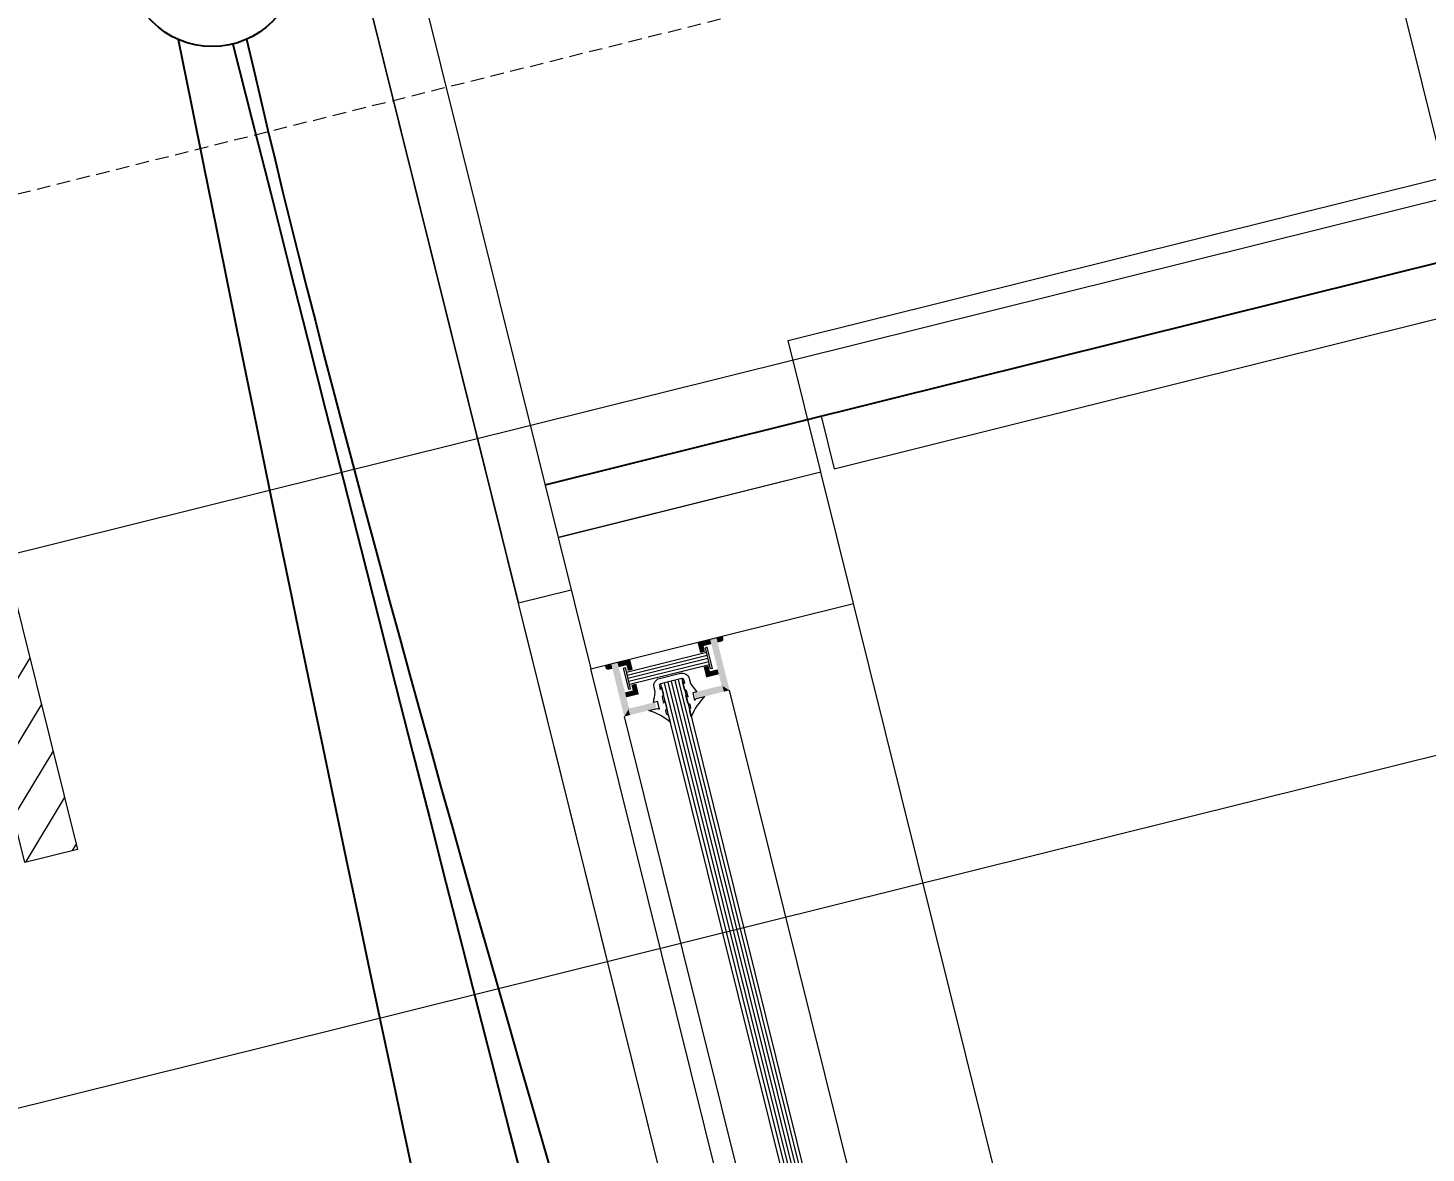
# Model space of a CAD drawing. Header units: inches. Extents: x 122939 to 389145, y 29603 to 574065.
# Drawn here: x 342715 to 343231, y 509278 to 509693 of the extents above; entities that cross this region are included whole.
import ezdxf

# ---------------------------------------------------------------- set-up
doc = ezdxf.new("R2010")
doc.units = ezdxf.units.IN
doc.header["$MEASUREMENT"] = 0
doc.linetypes.add('DASHED', pattern=[0.75, 0.5, -0.25])
doc.linetypes.add('HIDDEN', pattern=[0.375, 0.25, -0.125])
for name, color, linetype in [('8', 8, 'Continuous'), ('A-Hidden', 8, 'HIDDEN'), ('A-TEXT', 7, 'Continuous'), ('A-WALL', 7, 'Continuous'), ('gypsum', 31, 'Continuous')]:
    doc.layers.add(name, color=color, linetype=linetype)
for name, color, linetype, lineweight in [('A-FLOR-SLAB', 7, 'Continuous', 40), ('A-GLAZ', 134, 'Continuous', 18), ('A-RNDR-ALUM', 1, 'Continuous', 9), ('A-RNDR-CONC', 2, 'Continuous', 18), ('A-RNDR-PLST', 1, 'Continuous', 9), ('A-RNDR-PT36', 253, 'Continuous', 20), ('A-WALL-STON', 4, 'Continuous', 18), ('GRC', 41, 'Continuous', 0), ('GRC Hatch', 253, 'Continuous', 0), ('ID-NOTES', 3, 'Continuous', 0)]:
    doc.layers.add(name, color=color, linetype=linetype, lineweight=lineweight)
doc.styles.add('romans', font='romans.shx')
doc.styles.add('ZZ-Dim All', font='romans.shx', dxfattribs={"width": 0.8})
doc.dimstyles.new('DIM 0200', dxfattribs={"dimscale": 200, "dimtxt": 1, "dimasz": 0.8, "dimexe": 0.5, "dimexo": 1, "dimgap": 0.4, "dimtad": 1, "dimdec": 0, "dimrnd": 10, "dimdsep": 46, "dimtxsty": 'ZZ-Dim All', "dimblk1": 'ARCHTICK', "dimblk2": 'ARCHTICK', "dimsah": 1, "dimcen": 1, "dimdle": 0.5, "dimclrd": 256, "dimclre": 256, "dimclrt": 256, "dimadec": 0, "dimazin": 2, "dimtfac": 1, "dimtdec": 0, "dimtix": 1, "dimtmove": 2, "dimatfit": 2, "dimfxl": 1, "dimfxlon": 1, "dimtolj": 1, "dimtzin": 0, "dimlwd": -1, "dimlwe": -1, "dimarcsym": 0})

# ---------------------------------------------------------------- blocks, each defined once
blk = doc.blocks.new('CEIL001')
at = {"layer": 'GRC Hatch'}
h = blk.add_hatch(dxfattribs=at)
h.set_pattern_fill('ANSI31', color=256, scale=100, angle=-13.9714232829857)
h.set_pattern_definition([(44.99999999999999, (-93499.42607684713, -30431.66796127113), (-8.838834764831843, 8.838834764831848), [])])
h.paths.add_polyline_path([(6320.082758639997, -570.0000122805359), (6320.082758643548, -170.0000122804195), (6540.08275863959, -170.0000122804195), (6540.082758639765, -190.0000122805359), (6340.08275864023, -190.0000122803031), (6340.082758640288, -570.0000122805359)])
at = {"layer": 'GRC', "elevation": 9.71364715927915e-07}
blk.add_lwpolyline([(6320.082758639997, -570.0000122805359), (6320.082758643548, -170.0000122804195), (6540.08275863959, -170.0000122804195), (6540.082758639765, -190.0000122805359), (6340.08275864023, -190.0000122803031), (6340.082758640288, -570.0000122805359)], close=True, dxfattribs=at)
blk = doc.blocks.new('sec ciur')
at = {"layer": '8'}
blk.add_circle((1.736585967533756, -108.8015525048831, 2.288954332357982e-05), 31.24782316433267, dxfattribs=at)
for points, knots in [([(-17.32255293591879, -133.5639368155971, 2.289047289487974e-05), (-64.37344650056912, -1164.425118909392, 2.292919875267977e-05), (60.39826410682872, -2221.31414069637, 2.298466098702334e-05), (-111.1499501655344, -2339.864786876191, 2.162671394550543e-05), (-75.03343130991561, -3203.2750986584, 2.240870311014218e-05)], [364.3751048704897, 364.3751048704897, 364.3751048704897, 364.3751048704897, 944.5259550131184, 3110.31382546021, 3110.31382546021, 3110.31382546021, 3110.31382546021]), ([(1.856086771411356, -140.0491471653222, 2.289052731637982e-05), (6.664027114689816, -1367.070446489495, 2.292920972047979e-05), (75.86920769797871, -2377.409514449537, 2.298473959385814e-05), (-34.09848121058894, -2247.301838280284, 2.161623412048549e-05), (-25.96492531115655, -3203.275098657061, 2.242029025453958e-05)], [364.6469562146419, 364.6469562146419, 364.6469562146419, 364.6469562146419, 944.5259550131184, 3120.888390920752, 3120.888390920752, 3120.888390920752, 3120.888390920752]), ([(7.172824973065872, -139.5728663862101, 2.289354979097963e-05), (2.595465994207188, -374.6237327778363, 2.292978550067978e-05), (84.28556850546738, -1831.419381409534, 2.296746677779701e-05), (59.37311759655131, -2767.518135040824, 2.211191353417366e-05), (43.38258401822532, -3203.275098655373, 2.212677466498073e-05)], [380.0385463844473, 380.0385463844473, 380.0385463844473, 380.0385463844473, 944.5259550131184, 2562.967604305761, 2562.967604305761, 2562.967604305761, 2562.967604305761])]:
    blk.add_open_spline(points, degree=3, knots=knots, dxfattribs=at)
blk = doc.blocks.new('_ARCHTICK')
at = {"color": 0, "linetype": 'ByBlock', "const_width": 0.15}
blk.add_lwpolyline([(-0.5, -0.5), (0.5, 0.5)], dxfattribs=at)
blk = doc.blocks.new('GLAZ-2')
at = {"layer": 'A-GLAZ'}
for p, q in [((-26.27995439694496, 2838.465835913783, 0.003409208164080689), (-26.27995596569963, 2458.534198798123, 0.003409208164080689)), ((-24.9452864274499, 2838.465835904353, 0.003409208164080689), (-24.94528799620457, 2458.534198807727, 0.003409208164080689)), ((-23.61061846493976, 2838.465835894749, 0.003409208164080689), (-23.61062003386905, 2458.534198817215, 0.003409208164080689)), ((-22.27595049492083, 2838.465835885087, 0.003409208164080689), (-22.27595206373371, 2458.534198826936, 0.003409208164080689)), ((-20.94128252536757, 2838.465835875715, 0.003409208164080689), (-20.94128409423865, 2458.534198836482, 0.003409208164080689)), ((-19.60661456291564, 2838.465835866169, 0.003409208164080689), (-19.6066161316121, 2458.534198846086, 0.003409208164080689)), ((-18.27194659272209, 2838.465835856507, 0.003409208164080689), (-18.27194811101072, 2458.534198855574, 0.003409208164080689))]:
    blk.add_line(p, q, dxfattribs=at)
at = {"layer": 'A-RNDR-ALUM'}
for p, q in [((-49.98927482002182, 2450.000019664294), (-49.98927179473685, 2850.000015036145, 0.003409208164084662)), ((49.98927492112853, 2450.000019664352), (49.98927813547198, 2850.022322115663, 0.003409332674405691)), ((-38.16279002511874, 2847.37894141319, 0.003409457184726719), (-37.49545604368905, 2847.378941408359, 0.003409457184726719)), ((-38.16279008227866, 2839.370933579863, 0.003409457184726719), (-38.16279002511874, 2847.37894141319, 0.003409457184726719)), ((-38.16279002506053, 2847.378941411967, 0.003409457184726719), (-37.49545604368905, 2847.378941407136, 0.003409457184726719)), ((-38.16279008233687, 2839.370933578699, 0.003409457184726719), (-38.16279002506053, 2847.378941411967, 0.003409457184726719)), ((-37.49545610096538, 2839.37093357509, 0.003409457184726719), (-37.49545604368905, 2847.378941408359, 0.003409457184726719)), ((-37.49545610096538, 2839.370933573984, 0.003409457184726719), (-37.49545604368905, 2847.378941407136, 0.003409457184726719)), ((-37.49545605567982, 2845.710606468667, 0.003409457184726719), (-7.056443175533786, 2845.710606251145, 0.003409457184726719)), ((-37.49545605573803, 2845.710606469598, 0.003409457184726719), (-7.056443175708409, 2845.710606251669, 0.003409457184726719)), ((-37.49545606400352, 2844.542771966138, 0.003409457184726719), (-7.05644318391569, 2844.542771747801, 0.003409457184726719)), ((-37.49545606394531, 2844.542771965149, 0.003409457184726719), (-7.056443184032105, 2844.542771747685, 0.003409457184726719)), ((-36.0170524045825, 2847.378941397823, 0.003409457184726719), (-35.34971841593506, 2847.378941393108, 0.003409457184726719)), ((-36.01705240475712, 2847.378941396601, 0.003409457184726719), (-35.34971841599327, 2847.378941391944, 0.003409457184726719)), ((-6.389109174837358, 2847.378941186005, 0.003409457184726719), (-7.056443163601216, 2847.37894119072, 0.003409457184726719)), ((-7.056443220819347, 2839.370933357568, 0.003409457184726719), (-7.056443163601216, 2847.37894119072, 0.003409457184726719)), ((-6.389109174953774, 2847.378941184666, 0.003409457184726719), (-7.056443163659424, 2847.37894118944, 0.003409457184726719)), ((-7.056443220935762, 2839.370933356113, 0.003409457184726719), (-7.056443163659424, 2847.37894118944, 0.003409457184726719)), ((-6.389109232113697, 2839.370933352562, 0.003409457184726719), (-6.389109174837358, 2847.378941186005, 0.003409457184726719)), ((-6.389109232055489, 2839.370933351398, 0.003409457184726719), (-6.389109174953774, 2847.378941184666, 0.003409457184726719)), ((-38.16279008227866, 2839.370933579863, 0.003409457184726719), (-37.49545610096538, 2839.37093357509, 0.003409457184726719)), ((-38.16279008233687, 2839.370933578699, 0.003409457184726719), (-37.49545610096538, 2839.370933573984, 0.003409457184726719)), ((-37.49545607244363, 2843.37493752077, 0.003409457184726719), (-7.056443192297593, 2843.374937302899, 0.003409457184726719)), ((-37.49545607226901, 2843.374937519664, 0.003409457184726719), (-7.056443192181177, 2843.374937301152, 0.003409457184726719)), ((-37.49545608070912, 2842.207103017252, 0.003409457184726719), (-7.056443200679496, 2842.207102798973, 0.003409457184726719)), ((-37.49545608076733, 2842.207103016088, 0.003409457184726719), (-7.056443200621288, 2842.207102797925, 0.003409457184726719)), ((-37.49545608897461, 2841.039268571825, 0.003409457184726719), (-7.056443208944984, 2841.039268354478, 0.003409457184726719)), ((-37.49545608897461, 2841.039268570545, 0.003409457184726719), (-7.056443209061399, 2841.039268353255, 0.003409457184726719)), ((-36.01705246185884, 2839.370933564554, 0.003409457184726719), (-35.34971847315319, 2839.37093355984, 0.003409457184726719)), ((-36.01705246203346, 2839.370933563332, 0.003409457184726719), (-35.34971847332781, 2839.370933558559, 0.003409457184726719)), ((-6.389109232113697, 2839.370933352562, 0.003409457184726719), (-7.056443220819347, 2839.370933357568, 0.003409457184726719)), ((-6.389109232055489, 2839.370933351398, 0.003409457184726719), (-7.056443220935762, 2839.370933356113, 0.003409457184726719))]:
    blk.add_line(p, q, dxfattribs=at)
blk.add_lwpolyline([(-49.98927482025465, 2850.000015037076), (49.98927492101211, 2850.000015037251), (49.9892748692655, 2899.999999996333), (-49.98927487194305, 2899.999999996275)], close=True, dxfattribs=at)
at = {"layer": 'A-RNDR-ALUM', "const_width": 0.9275942368101441, "elevation": 0.003409457184726719}
for points in [[(-43.69363500073086, 2848.617584706109, -0.4142135623730951), (-44.16410545568215, 2849.088055167929)], [(-43.69363500049803, 2848.617584704945, -0.4142135623730951), (-44.16410545556573, 2849.088055166707)], [(-0.7173264753073454, 2848.600784982496, 0.4142135623730949), (-0.2468560139532201, 2849.071255437681)], [(-0.7173264753073454, 2848.60078498139, 0.4142135623730949), (-0.2468560138368048, 2849.071255436458)]]:
    blk.add_lwpolyline(points, format="xyb", dxfattribs=at)
at = {"layer": 'A-RNDR-ALUM', "elevation": 2.490206460308009e-07}
blk.add_lwpolyline([(-14.00100916728843, 2832.390093644266), (-15.602610726899, 2832.390093655849), (-15.60261074767914, 2829.469848537818, -0.0155525880924592), (-14.7753579117707, 2829.987691309769), (-11.59860684425803, 2829.987691287126, 0.1043043731108854), (-18.27194672072073, 2823.879049506621), (-18.27194670238532, 2826.459066748153, -0.0160355215991069), (-17.6046127139125, 2827.212203640898), (-17.60461270512315, 2828.458716511959), (-18.27194668329321, 2829.126050500141), (-18.27194666303694, 2831.957308809622), (-17.60461268475046, 2831.289974821208), (-17.60461266775383, 2833.663921582105), (-18.27194664604031, 2834.331255569705), (-18.27194662572583, 2837.162513879593), (-17.60461264773039, 2836.495179891237), (-17.60461261693854, 2837.798501859943, 0.4142135623730942), (-18.27194659505039, 2838.465835847775), (-26.27995439514052, 2838.465835905168, 0.4142135623730959), (-26.94728838303126, 2837.798501926824), (-26.94728841364849, 2836.495179958234), (-26.27995442593237, 2837.16251393687), (-26.27995444601402, 2834.331255626981), (-26.94728843413759, 2833.663921648869), (-26.94728845107602, 2831.289974888263), (-26.27995446306886, 2831.957308867073), (-26.27995448338334, 2829.126050557476), (-26.94728847115766, 2828.458716578665), (-26.94728848023806, 2827.212203707546, -0.0160355215991069), (-26.27995450230082, 2826.459066805255), (-26.27995452098548, 2823.879049563955, 0.1043043731108854), (-32.95329431019491, 2829.987691439979), (-29.77654324326431, 2829.987691417104, -0.0155525880924592), (-28.94929041410796, 2829.469848633278), (-28.94929039332783, 2832.390093751193), (-30.5508919529384, 2832.39009376266, 0.0216463737862068), (-28.94929036812391, 2835.918718338478), (-28.94929033319931, 2837.798501941259, -0.4142135623730379), (-26.27995438076323, 2840.467837855336), (-18.27194658073131, 2840.467837798118, -0.4142135623730357), (-15.60261066677049, 2837.798501845624), (-15.60261070163688, 2835.918718243076, 0.021646373786206)], format="xyb", close=True, dxfattribs=at)
at = {"layer": 'A-RNDR-ALUM'}
for points in [[(-44.62790256366134, 2850.022322763689, 0.003409457184726719), (-44.62790257041343, 2849.088055172353, 0.003409457184726719), (-42.22550022701034, 2850.022322746401, 0.003409457184726719), (-43.69363499374595, 2849.088055165776, 0.003409457184726719)], [(-44.62790256371954, 2850.022322762292, 0.003409457184726719), (-44.62790257035522, 2849.088055171072, 0.003409457184726719), (-42.22550022701034, 2850.022322745237, 0.003409457184726719), (-43.69363499374595, 2849.088055164495, 0.003409457184726719)], [(-42.22550022701034, 2850.022322746401, 0.003409457184726719), (-43.69363499374595, 2849.088055165776, 0.003409457184726719), (-42.22550024057273, 2848.153787564021, 0.003409457184726719), (-43.69363500049803, 2848.15378757444, 0.003409457184726719)], [(-42.22550022701034, 2850.022322745237, 0.003409457184726719), (-43.69363499374595, 2849.088055164495, 0.003409457184726719), (-42.22550024039811, 2848.153787562624, 0.003409457184726719), (-43.69363500043983, 2848.15378757345, 0.003409457184726719)], [(-36.88682837545639, 2848.153787525895, 0.003409457184726719), (-35.01829320867546, 2850.022322694946, 0.003409457184726719), (-39.82309790328145, 2848.153787546849, 0.003409457184726719), (-39.82309788989369, 2850.022322729288, 0.003409457184726719)], [(-36.88682837545639, 2848.153787524556, 0.003409457184726719), (-35.01829320861725, 2850.022322693607, 0.003409457184726719), (-39.82309790328145, 2848.153787545569, 0.003409457184726719), (-39.82309788983548, 2850.022322728066, 0.003409457184726719)], [(-36.886828390765, 2846.018318820628, 0.003409457184726719), (-35.01829323719721, 2846.018318807241, 0.003409457184726719), (-36.88682837545639, 2848.153787525895, 0.003409457184726719), (-35.01829320867546, 2850.022322694946, 0.003409457184726719)], [(-36.8868283907068, 2846.018318819639, 0.003409457184726719), (-35.01829323725542, 2846.018318806251, 0.003409457184726719), (-36.88682837545639, 2848.153787524556, 0.003409457184726719), (-35.01829320861725, 2850.022322693607, 0.003409457184726719)], [(-7.524133105936926, 2848.153787315765, 0.003409457184726719), (-9.392668245942332, 2850.022322511533, 0.003409457184726719), (-4.587863585562445, 2848.153787294868, 0.003409457184726719), (-4.587863572058268, 2850.022322477191, 0.003409457184726719)], [(-7.524133121245541, 2846.018318610557, 0.003409457184726719), (-9.392668274405878, 2846.018318624003, 0.003409457184726719), (-7.524133105936926, 2848.153787315765, 0.003409457184726719), (-9.392668245942332, 2850.022322511533, 0.003409457184726719)], [(-7.524133121245541, 2846.018318609626, 0.003409457184726719), (-9.39266827434767, 2846.018318622839, 0.003409457184726719), (-7.524133105820511, 2848.153787314543, 0.003409457184726719), (-9.392668245767709, 2850.022322510311, 0.003409457184726719)], [(-7.524133105820511, 2848.153787314543, 0.003409457184726719), (-9.392668245767709, 2850.022322510311, 0.003409457184726719), (-4.587863585504238, 2848.153787293355, 0.003409457184726719), (-4.587863572058268, 2850.022322476027, 0.003409457184726719)], [(-2.185461227782071, 2850.022322459961, 0.003409457184726719), (-0.7173264738521539, 2849.088054858206, 0.003409457184726719), (-2.185461241169833, 2848.153787277639, 0.003409457184726719), (-0.7173264806624502, 2848.153787266987, 0.003409457184726719)], [(0.2169411089271307, 2850.022322442848, 0.003409457184726719), (0.216941102175042, 2849.088054851571, 0.003409457184726719), (-2.185461227782071, 2850.022322459961, 0.003409457184726719), (-0.7173264738521539, 2849.088054858206, 0.003409457184726719)], [(-2.185461227782071, 2850.022322458681, 0.003409457184726719), (-0.7173264739685692, 2849.088054856984, 0.003409457184726719), (-2.185461241111625, 2848.153787276184, 0.003409457184726719), (-0.7173264806624502, 2848.153787265823, 0.003409457184726719)], [(0.2169411088107154, 2850.022322441509, 0.003409457184726719), (0.2169411020586267, 2849.088054850406, 0.003409457184726719), (-2.185461227782071, 2850.022322458681, 0.003409457184726719), (-0.7173264739685692, 2849.088054856984, 0.003409457184726719)], [(-36.88682842877461, 2840.67964691238, 0.003409457184726719), (-35.01829327526502, 2840.679646899051, 0.003409457184726719), (-36.88682844408322, 2838.544178207347, 0.003409457184726719), (-35.01829330407782, 2836.675643011462, 0.003409457184726719)], [(-36.88682842877461, 2840.679646911158, 0.003409457184726719), (-35.01829327538144, 2840.679646897945, 0.003409457184726719), (-36.88682844414143, 2838.544178206124, 0.003409457184726719), (-35.01829330401961, 2836.675643010356, 0.003409457184726719)], [(-7.524133159371559, 2840.679646702367, 0.003409457184726719), (-9.392668312764727, 2840.679646715813, 0.003409457184726719), (-7.524133174680173, 2838.544177997275, 0.003409457184726719), (-9.392668341170065, 2836.675642828282, 0.003409457184726719)], [(-7.524133159255143, 2840.679646701086, 0.003409457184726719), (-9.392668312764727, 2840.679646714532, 0.003409457184726719), (-7.524133174680173, 2838.544177996053, 0.003409457184726719), (-9.39266834128648, 2836.67564282706, 0.003409457184726719)], [(-39.82309798529604, 2836.675643045863, 0.003409457184726719), (-39.82309797179187, 2838.544178228301, 0.003409457184726719), (-35.01829330407782, 2836.675643011462, 0.003409457184726719), (-36.88682844408322, 2838.544178207347, 0.003409457184726719)], [(-39.82309798529604, 2836.675643044757, 0.003409457184726719), (-39.82309797196649, 2838.544178227137, 0.003409457184726719), (-35.01829330401961, 2836.675643010356, 0.003409457184726719), (-36.88682844414143, 2838.544178206124, 0.003409457184726719)], [(-4.587863667518832, 2836.675642793765, 0.003409457184726719), (-4.587863654014654, 2838.544177976146, 0.003409457184726719), (-9.392668341170065, 2836.675642828282, 0.003409457184726719), (-7.524133174680173, 2838.544177997275, 0.003409457184726719)], [(-4.587863667460624, 2836.675642792718, 0.003409457184726719), (-4.587863654014654, 2838.54417797504, 0.003409457184726719), (-9.39266834128648, 2836.67564282706, 0.003409457184726719), (-7.524133174680173, 2838.544177996053, 0.003409457184726719)], [(-40.64862655557226, 2832.389505419473, 0.003409208164080689), (-40.648626564187, 2831.188304247335, 0.003409208164080689), (-29.91912161023356, 2832.389505342755, 0.003409208164080689), (-29.9191216189065, 2831.188304170559, 0.003409208164080689)], [(-40.64862655545585, 2832.389505418425, 0.003409208164080689), (-40.64862656407058, 2831.188304246345, 0.003409208164080689), (-29.91912161029177, 2832.389505341416, 0.003409208164080689), (-29.91912161884829, 2831.188304169453, 0.003409208164080689)], [(-40.64862656407058, 2831.188892668753, 0.003409208164080689), (-40.64862657285994, 2829.987691496499, 0.003409208164080689), (-29.91912161884829, 2831.188892591803, 0.003409208164080689), (-29.91912162752124, 2829.987691419781, 0.003409208164080689)], [(-40.64862656412879, 2831.188892667415, 0.003409208164080689), (-40.64862657274352, 2829.987691495393, 0.003409208164080689), (-29.9191216189065, 2831.188892590639, 0.003409208164080689), (-29.91912162746303, 2829.987691418617, 0.003409208164080689)], [(-4.320930958259851, 2832.389505159634, 0.003409208164080689), (-4.320930966991, 2831.188303987496, 0.003409208164080689), (-15.05043590412242, 2832.389505236351, 0.003409208164080689), (-15.05043591279536, 2831.188304064272, 0.003409208164080689)], [(-4.320930958143435, 2832.38950515847, 0.003409208164080689), (-4.320930966758169, 2831.188303986506, 0.003409208164080689), (-15.05043590412242, 2832.389505235129, 0.003409208164080689), (-15.05043591291178, 2831.188304063107, 0.003409208164080689)], [(-4.320930966874585, 2831.188892408682, 0.003409208164080689), (-4.320930975431111, 2829.98769123666, 0.003409208164080689), (-15.05043591279536, 2831.188892485516, 0.003409208164080689), (-15.05043592129368, 2829.987691313378, 0.003409208164080689)], [(-4.320930966874585, 2831.188892407634, 0.003409208164080689), (-4.320930975431111, 2829.987691235379, 0.003409208164080689), (-15.05043591285357, 2831.188892484352, 0.003409208164080689), (-15.0504359214101, 2829.987691312388, 0.003409208164080689)]]:
    blk.add_solid(points, dxfattribs=at)
for points in [[(-42.22550122602843, 2829.987103086663, 0.006818416328161377), (-39.82309887156589, 2832.389505413652, 0.006818416328161377), (-42.22550022701034, 2850.022322746401, 0.006818416328161377), (-39.82309788989369, 2850.022322729288, 0.006818416328161377)], [(-42.22550122602843, 2829.987103085383, 0.006818416328161377), (-39.82309887156589, 2832.389505412371, 0.006818416328161377), (-42.22550022701034, 2850.022322745237, 0.006818416328161377), (-39.82309788983548, 2850.022322728066, 0.006818416328161377)], [(-4.587864553788677, 2832.389505161613, 0.006818416328161377), (-2.18546222668374, 2829.987102799991, 0.006818416328161377), (-4.587863572058268, 2850.022322477191, 0.006818416328161377), (-2.185461227782071, 2850.022322459961, 0.006818416328161377)], [(-4.587864553730469, 2832.389505160216, 0.006818416328161377), (-2.185462226625532, 2829.987102798943, 0.006818416328161377), (-4.587863572058268, 2850.022322476027, 0.006818416328161377), (-2.185461227782071, 2850.022322458681, 0.006818416328161377)], [(-42.22550122602843, 2829.987103086663, 0.003409208164080689), (-39.82309887156589, 2832.389505413652, 0.003409208164080689), (-40.09003247669898, 2829.987103071297, 0.003409208164080689), (-40.09003245952772, 2832.389505415631, 0.003409208164080689)], [(-42.22550122602843, 2829.987103085383, 0.003409208164080689), (-39.82309887156589, 2832.389505412371, 0.003409208164080689), (-40.09003247664077, 2829.987103070074, 0.003409208164080689), (-40.09003245946951, 2832.389505414234, 0.003409208164080689)], [(-2.18546222668374, 2829.987102799991, 0.003409208164080689), (-4.587864553788677, 2832.389505161613, 0.003409208164080689), (-4.320930975431111, 2829.987102815416, 0.003409208164080689), (-4.320930958259851, 2832.389505159634, 0.003409208164080689)], [(-2.185462226625532, 2829.987102798943, 0.003409208164080689), (-4.587864553730469, 2832.389505160216, 0.003409208164080689), (-4.320930975605734, 2829.987102814368, 0.003409208164080689), (-4.320930958143435, 2832.38950515847, 0.003409208164080689)]]:
    blk.add_trace(points, dxfattribs=at)
at = {"layer": 'A-RNDR-PT36'}
for p, q in [((-42.22550122591201, 2829.98710307962, 0.003409208164080687), (-42.2255012257956, 2470.012931616686, 0.003409208164080689)), ((-2.185462226741947, 2470.012931903242, 0.003409208164080689), (-2.185462226509117, 2829.987102800049, 0.003409208164080689))]:
    blk.add_line(p, q, dxfattribs=at)

msp = doc.modelspace()

# ---------------------------------------------------------------- linework, layer by layer
at = {"layer": 'A-Hidden', "linetype": 'DASHED', "lineweight": 0, "ltscale": 10}
msp.add_line((334915.8150519297, 507692.6542319619, 5.167699233396853e-05), (344654.5575433188, 510115.6368650467, -0.000817047251410955), dxfattribs=at)
at = {"layer": 'A-RNDR-CONC', "elevation": 2.974036634184607e-07}
msp.add_lwpolyline([(343177.4963973481, 509880.9107989964), (342837.8507042417, 509796.4075259581), (342910.2820811319, 509505.2826461524), (343007.3237077338, 509529.4264384491), (342995.2518115854, 509577.9472517499), (343237.8558780901, 509638.3067324916)], close=True, dxfattribs=at)
at = {"layer": 'A-RNDR-PLST', "color": 1, "ltscale": 0.03}
for p, q in [((342721.8672151116, 510179.7452752506, 2.974036634184607e-07), (342895.702519649, 509481.0455637109, 2.974036634184607e-07)), ((342915.1108395906, 509485.8743208337, 2.974036634184607e-07), (342895.7025196485, 509481.0455637125, 2.974036634184607e-07))]:
    msp.add_line(p, q, dxfattribs=at)
at = {"layer": 'A-RNDR-PT36'}
msp.add_line((343591.0437377954, 506686.2467175835, 2.974036634184607e-07), (342895.7025196484, 509481.0455637125, 2.974036634184607e-07), dxfattribs=at)
at = {"layer": 'A-WALL'}
msp.add_line((342905.4533280492, 509524.6909728149, 0.007790680327219008), (343245.0990182887, 509609.1942451399, 0.007790680327219008), dxfattribs=at)
at = {"layer": 'A-WALL-STON', "elevation": 2.974036634184607e-07}
msp.add_lwpolyline([(343296.314085013, 509858.948157782), (343189.5682957509, 509832.3899862557), (343194.3970542102, 509812.9816609353), (343262.3261928314, 509829.8823155428), (343313.0281566544, 509626.0948996791), (343007.3470306047, 509550.0419533838), (343012.175789064, 509530.6336280633), (343356.6735657545, 509616.3440912773), (343349.4304280655, 509645.456579258), (343325.1933442858, 509660.0361461189), (343288.9776558407, 509805.5985860217), (343303.5572227018, 509829.8356698013)], close=True, dxfattribs=at)
at = {"layer": 'GRC'}
msp.add_line((343615.1875300884, 506589.2050909763, 3.701847155150826e-07), (342721.867215112, 510179.7452752485, 2.956705040666996e-07), dxfattribs=at)

# ---------------------------------------------------------------- block references
at = {"layer": 'A-FLOR-SLAB', "rotation": 13.97142328298569}
msp.add_blockref('GLAZ-2', (343658.9624631963, 506703.1447813976, 2.974036634184607e-07), dxfattribs=at)
at = {"layer": 'GRC', "rotation": 13.9714232829857}
msp.add_blockref('CEIL001', (336442.6795390321, 508412.5957937231, -0.0005880324587057737), dxfattribs=at)
at = {"layer": 'gypsum', "rotation": 13.97142328298569}
msp.add_blockref('sec ciur', (342754.6309120497, 509822.7890685679, -0.001273023250593715), dxfattribs=at)

# ---------------------------------------------------------------- texts
at = {"layer": 'A-TEXT', "color": 1, "style": 'romans'}
msp.add_text('CANCEL COLUMNS AND REPLACE BY FRENCH DOOR', height=499.9999999999999, rotation=13.97142328439375, dxfattribs=at).set_placement((330472.1855339988, 509317.6018463583, 3.316533091974335e-07))

# ---------------------------------------------------------------- leaders
at = {"layer": 'ID-NOTES'}
for points in [[(342089.1947612076, 509624.8921193547, -0.0005821933596401771), (342256.7647278767, 509855.4490244975, -0.0005821933596401771), (343284.816126598, 510111.2264708386, -0.0005821933596401771)], [(341730.4885949034, 509728.1937285463, -0.0005880324587057737), (342164.5587824808, 509158.7829430359, -0.0005880324587057737), (343462.6267074817, 509481.7400436702, -0.0005880324587057737)], [(342602.016711738, 509472.504592915, -0.0005870596538132245), (343401.5542442985, 509671.4281764892, -0.0005870596538132245)]]:
    msp.add_leader(points, dimstyle='DIM 0200', override={"dimasz": 0.3, "dimtad": 0, "dimclrd": 8}, dxfattribs=at)

doc.saveas('drawing.dxf')
